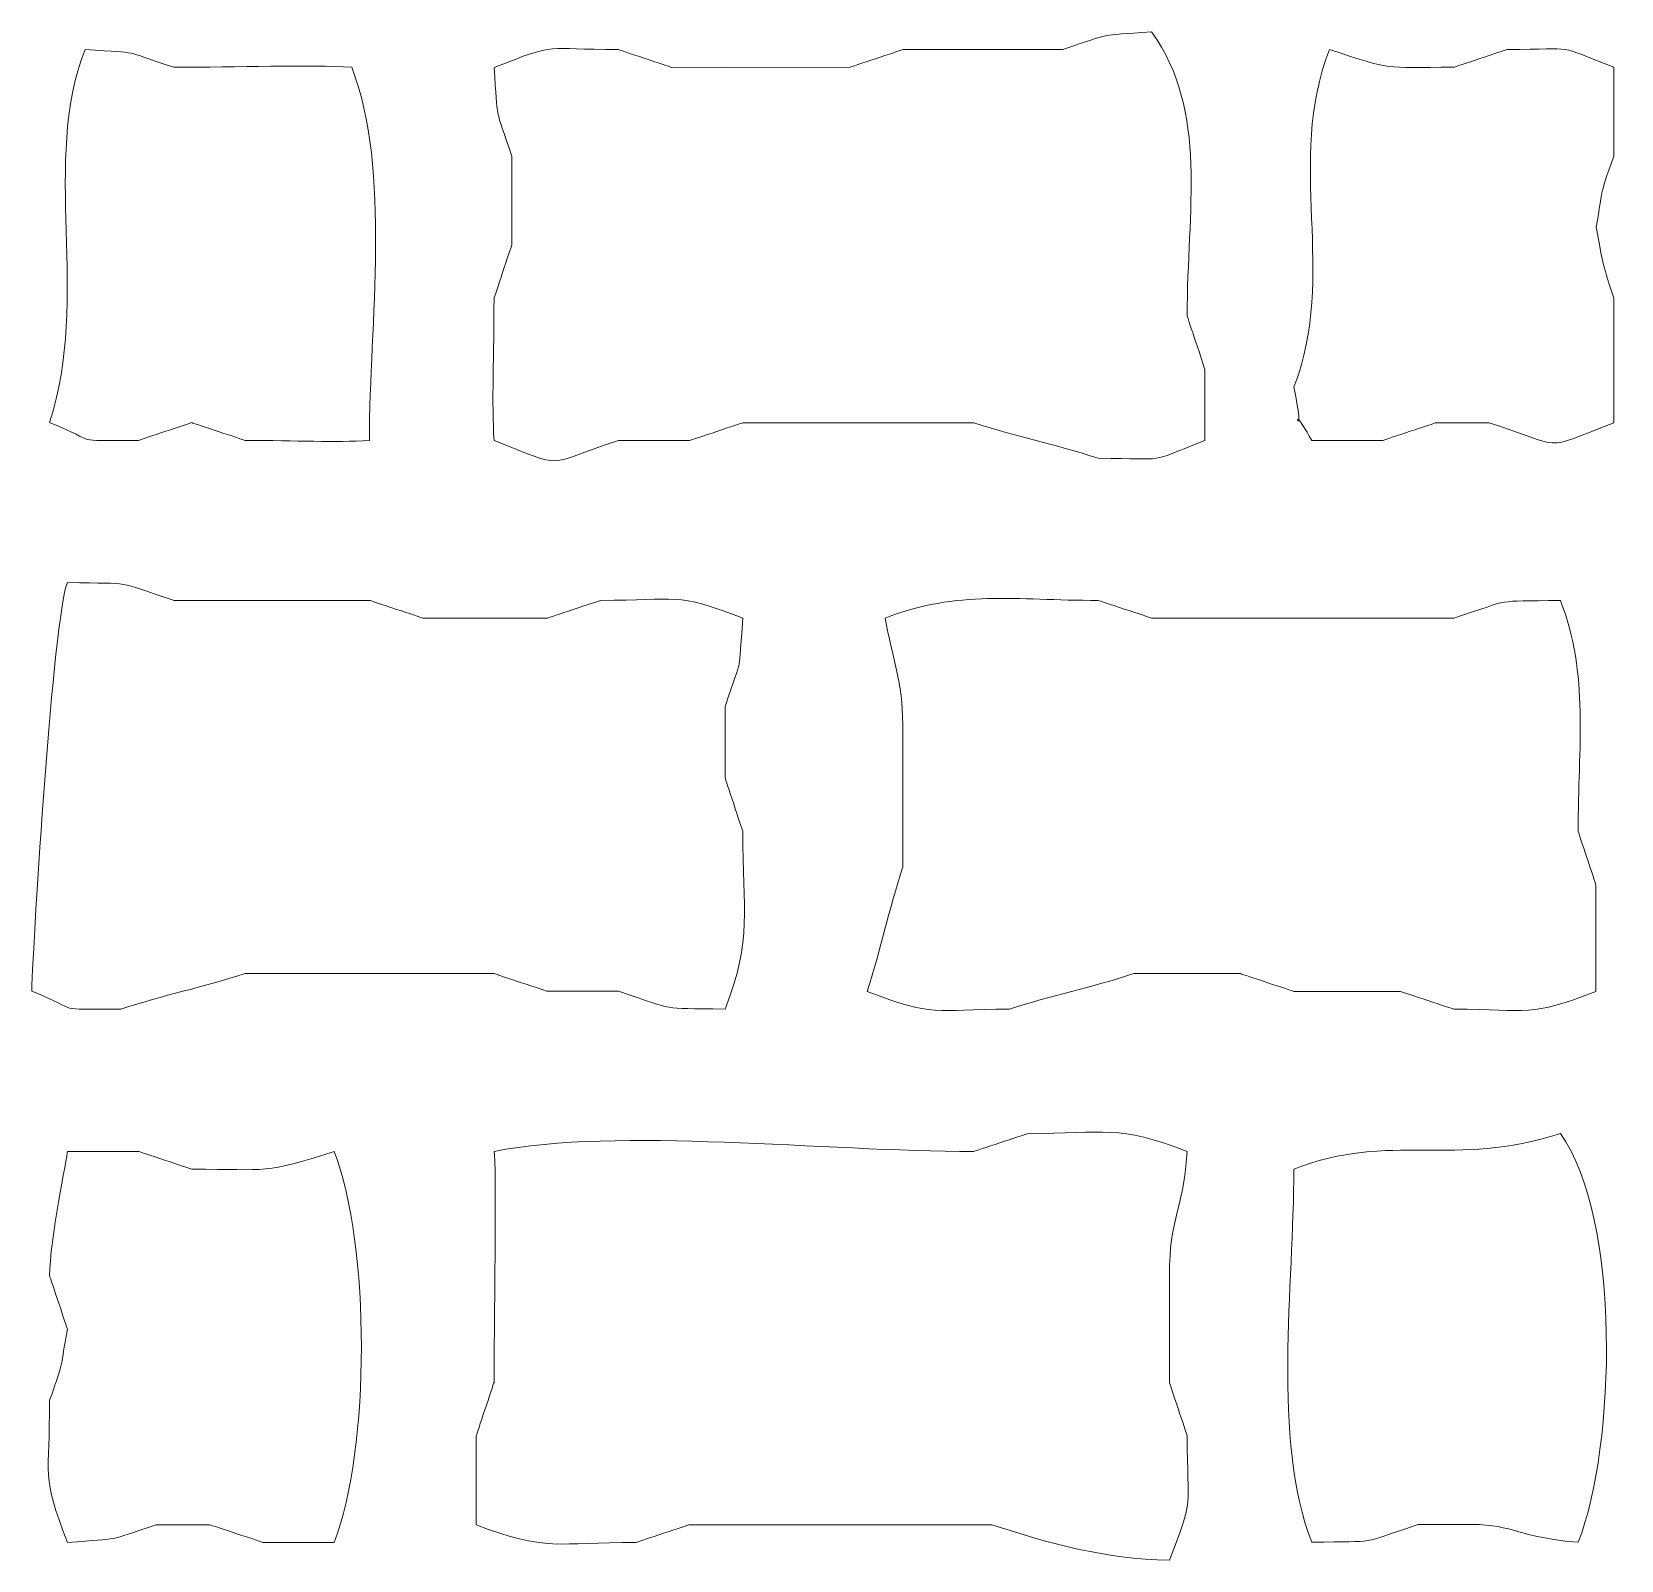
# Model space of a CAD drawing. Header units: millimetres. Extents: x -206 to 205, y -140 to 141.
# Drawn here: x -174.98 to -161.25, y -105.41 to -92.21 of the extents above; entities that cross this region are included whole.
import ezdxf

# ---------------------------------------------------------------- set-up
doc = ezdxf.new("R2010")
doc.units = ezdxf.units.MM
doc.header["$MEASUREMENT"] = 0
doc.layers.add('Ebene 1', color=7, linetype='Continuous')

msp = doc.modelspace()

# ---------------------------------------------------------------- linework, layer by layer
at = {"layer": 'Ebene 1', "color": 1, "lineweight": 18}
for points, knots in [([(-170.986, -94.5147), (-170.982, -94.5056), (-170.8423, -94.08), (-170.8331, -94.0544), (-170.8331, -94.0544), (-170.8331, -94.0544), (-170.8331, -93.2876), (-170.8331, -93.2876), (-170.8331, -93.2876), (-170.982, -92.8369), (-170.9492, -93.0053), (-170.986, -92.5203), (-170.986, -92.5203), (-170.4223, -92.3013), (-170.5605, -92.3663), (-169.9119, -92.3663), (-169.9119, -92.3663), (-169.9032, -92.3705), (-169.4775, -92.5105), (-169.4515, -92.5203), (-169.4515, -92.5203), (-169.4515, -92.5203), (-168.9911, -92.5198), (-168.9911, -92.5198), (-168.9911, -92.5198), (-168.9911, -92.5198), (-167.9168, -92.5203), (-167.9168, -92.5203), (-167.9168, -92.5203), (-167.9077, -92.5168), (-167.4821, -92.3756), (-167.4565, -92.3663), (-167.4565, -92.3663), (-167.4565, -92.3663), (-166.0753, -92.3663), (-166.0753, -92.3663), (-166.0753, -92.3663), (-165.6252, -92.2169), (-165.793, -92.2503), (-165.3081, -92.2129), (-165.3081, -92.2129), (-164.815, -92.906), (-165.0016, -93.748), (-165.0016, -94.6681), (-165.0016, -94.6681), (-164.9975, -94.6768), (-164.8569, -95.103), (-164.8478, -95.1285), (-164.8478, -95.1285), (-164.8478, -95.1285), (-164.8478, -95.7425), (-164.8478, -95.7425), (-164.8478, -95.7425), (-165.3731, -95.946), (-165.1372, -95.8959), (-165.7689, -95.8959), (-165.7689, -95.8959), (-166.1506, -95.772), (-166.461, -95.7127), (-166.8427, -95.5895), (-166.8427, -95.5895), (-166.8427, -95.5895), (-167.3035, -95.5895), (-167.3035, -95.5895), (-167.3035, -95.5895), (-167.3035, -95.5895), (-167.9168, -95.5889), (-167.9168, -95.5889), (-167.9168, -95.5889), (-167.9168, -95.5889), (-168.8382, -95.5889), (-168.8382, -95.5889), (-168.8382, -95.5889), (-168.8469, -95.5925), (-169.2724, -95.7332), (-169.2985, -95.7425), (-169.2985, -95.7425), (-169.2985, -95.7425), (-169.9119, -95.7425), (-169.9119, -95.7425), (-169.9119, -95.7425), (-170.5773, -95.9584), (-170.3415, -95.9926), (-170.986, -95.7425), (-170.986, -95.7425), (-171.0059, -95.4274), (-170.986, -94.9951), (-170.986, -94.5147)], [0, 0, 0, 0, 0.0434783, 0.0434783, 0.0434783, 0.0434783, 0.0869565, 0.0869565, 0.0869565, 0.0869565, 0.1304348, 0.1304348, 0.1304348, 0.1304348, 0.173913, 0.173913, 0.173913, 0.173913, 0.2173913, 0.2173913, 0.2173913, 0.2173913, 0.2608696, 0.2608696, 0.2608696, 0.2608696, 0.3043478, 0.3043478, 0.3043478, 0.3043478, 0.3478261, 0.3478261, 0.3478261, 0.3478261, 0.3913043, 0.3913043, 0.3913043, 0.3913043, 0.4347826, 0.4347826, 0.4347826, 0.4347826, 0.4782609, 0.4782609, 0.4782609, 0.4782609, 0.5217391, 0.5217391, 0.5217391, 0.5217391, 0.5652174, 0.5652174, 0.5652174, 0.5652174, 0.6086957, 0.6086957, 0.6086957, 0.6086957, 0.6521739, 0.6521739, 0.6521739, 0.6521739, 0.6956522, 0.6956522, 0.6956522, 0.6956522, 0.7391304, 0.7391304, 0.7391304, 0.7391304, 0.7826087, 0.7826087, 0.7826087, 0.7826087, 0.826087, 0.826087, 0.826087, 0.826087, 0.8695652, 0.8695652, 0.8695652, 0.8695652, 0.9130435, 0.9130435, 0.9130435, 0.9130435, 1, 1, 1, 1]), ([(-164.0804, -95.2815), (-163.6998, -94.2994), (-164.1545, -93.3475), (-163.7735, -92.3658), (-163.7735, -92.3658), (-163.2052, -92.55), (-163.3341, -92.5192), (-162.6997, -92.5192), (-162.6997, -92.5192), (-162.6896, -92.5158), (-162.265, -92.3745), (-162.2389, -92.3658), (-162.2389, -92.3658), (-161.6087, -92.3658), (-161.8435, -92.3152), (-161.3182, -92.5192), (-161.3182, -92.5192), (-161.3182, -92.5192), (-161.3182, -93.2866), (-161.3182, -93.2866), (-161.3182, -93.2866), (-161.4537, -93.6636), (-161.4042, -93.5495), (-161.4716, -93.9004), (-161.4716, -93.9004), (-161.4031, -94.2298), (-161.4337, -94.1638), (-161.3182, -94.5143), (-161.3182, -94.5143), (-161.3182, -94.5143), (-161.3182, -95.5885), (-161.3182, -95.5885), (-161.3182, -95.5885), (-161.9631, -95.8386), (-161.7274, -95.8038), (-162.3929, -95.5885), (-162.3929, -95.5885), (-162.3929, -95.5885), (-162.8527, -95.5885), (-162.8527, -95.5885), (-162.8527, -95.5885), (-162.8614, -95.5915), (-163.287, -95.7327), (-163.3131, -95.7414), (-163.3131, -95.7414), (-163.3131, -95.7414), (-163.9264, -95.7414), (-163.9264, -95.7414), (-163.9264, -95.7414), (-164.1632, -95.3082), (-163.9576, -95.8698), (-164.0804, -95.2815)], [0, 0, 0, 0, 0.0714286, 0.0714286, 0.0714286, 0.0714286, 0.1428571, 0.1428571, 0.1428571, 0.1428571, 0.2142857, 0.2142857, 0.2142857, 0.2142857, 0.2857143, 0.2857143, 0.2857143, 0.2857143, 0.3571429, 0.3571429, 0.3571429, 0.3571429, 0.4285714, 0.4285714, 0.4285714, 0.4285714, 0.5, 0.5, 0.5, 0.5, 0.5714286, 0.5714286, 0.5714286, 0.5714286, 0.6428571, 0.6428571, 0.6428571, 0.6428571, 0.7142857, 0.7142857, 0.7142857, 0.7142857, 0.7857143, 0.7857143, 0.7857143, 0.7857143, 0.8571429, 0.8571429, 0.8571429, 0.8571429, 1, 1, 1, 1]), ([(-174.5168, -92.3653), (-173.9904, -92.4066), (-174.24, -92.3596), (-173.7495, -92.5192), (-173.7495, -92.5192), (-173.2098, -92.5187), (-172.5703, -92.4956), (-172.2149, -92.5192), (-172.2149, -92.5192), (-171.8691, -93.4087), (-172.0619, -94.7311), (-172.0619, -95.7413), (-172.0619, -95.7413), (-172.3689, -95.7613), (-172.6773, -95.7419), (-173.1361, -95.7413), (-173.1361, -95.7413), (-173.1448, -95.7377), (-173.5704, -95.597), (-173.5955, -95.5879), (-173.5955, -95.5879), (-173.6058, -95.5914), (-174.0313, -95.7322), (-174.0564, -95.7419), (-174.0564, -95.7419), (-174.6738, -95.7413), (-174.3598, -95.7678), (-174.8236, -95.5879), (-174.8236, -95.5879), (-174.4676, -94.4901), (-174.8973, -93.3447), (-174.5168, -92.3653)], [0, 0, 0, 0, 0.1111111, 0.1111111, 0.1111111, 0.1111111, 0.2222222, 0.2222222, 0.2222222, 0.2222222, 0.3333333, 0.3333333, 0.3333333, 0.3333333, 0.4444444, 0.4444444, 0.4444444, 0.4444444, 0.5555556, 0.5555556, 0.5555556, 0.5555556, 0.6666667, 0.6666667, 0.6666667, 0.6666667, 0.7777778, 0.7777778, 0.7777778, 0.7777778, 1, 1, 1, 1]), ([(-174.6686, -96.969), (-174.066, -96.9812), (-174.2902, -96.9464), (-173.7484, -97.1224), (-173.7484, -97.1224), (-173.7484, -97.1224), (-172.0598, -97.1224), (-172.0598, -97.1224), (-172.0598, -97.1224), (-172.0511, -97.126), (-171.6255, -97.2667), (-171.5994, -97.2758), (-171.5994, -97.2758), (-171.5994, -97.2758), (-170.5252, -97.2758), (-170.5252, -97.2758), (-170.5252, -97.2758), (-170.5165, -97.2718), (-170.091, -97.1311), (-170.0659, -97.1224), (-170.0659, -97.1224), (-169.4003, -97.1224), (-169.4254, -97.0477), (-168.8382, -97.2758), (-168.8382, -97.2758), (-168.8792, -97.8028), (-168.8321, -97.5526), (-168.9907, -98.0432), (-168.9907, -98.0432), (-168.9907, -98.0432), (-168.9907, -98.657), (-168.9907, -98.657), (-168.9907, -98.657), (-168.9881, -98.6657), (-168.8469, -99.0912), (-168.8382, -99.1169), (-168.8382, -99.1169), (-168.8382, -99.813), (-168.7523, -100.0346), (-168.9907, -100.652), (-168.9907, -100.652), (-169.5943, -100.6391), (-169.3707, -100.6739), (-169.9119, -100.498), (-169.9119, -100.498), (-169.9119, -100.498), (-170.5252, -100.498), (-170.5252, -100.498), (-170.5252, -100.498), (-170.5345, -100.495), (-170.9601, -100.3543), (-170.9862, -100.345), (-170.9862, -100.345), (-170.9862, -100.345), (-171.9074, -100.345), (-171.9074, -100.345), (-171.9074, -100.345), (-171.9074, -100.345), (-172.6747, -100.345), (-172.6747, -100.345), (-172.6747, -100.345), (-172.6747, -100.345), (-173.1341, -100.345), (-173.1341, -100.345), (-173.1341, -100.345), (-173.5167, -100.4689), (-173.8266, -100.5276), (-174.2092, -100.6514), (-174.2092, -100.6514), (-174.8256, -100.652), (-174.5126, -100.6785), (-174.9766, -100.498), (-174.9766, -100.498), (-174.9653, -100.0166), (-174.7924, -97.2871), (-174.6696, -96.969), (-174.6696, -96.969), (-174.6696, -96.969), (-174.6686, -96.969), (-174.6686, -96.969)], [0, 0, 0, 0, 0.047619, 0.047619, 0.047619, 0.047619, 0.0952381, 0.0952381, 0.0952381, 0.0952381, 0.1428571, 0.1428571, 0.1428571, 0.1428571, 0.1904762, 0.1904762, 0.1904762, 0.1904762, 0.2380952, 0.2380952, 0.2380952, 0.2380952, 0.2857143, 0.2857143, 0.2857143, 0.2857143, 0.3333333, 0.3333333, 0.3333333, 0.3333333, 0.3809524, 0.3809524, 0.3809524, 0.3809524, 0.4285714, 0.4285714, 0.4285714, 0.4285714, 0.4761905, 0.4761905, 0.4761905, 0.4761905, 0.5238095, 0.5238095, 0.5238095, 0.5238095, 0.5714286, 0.5714286, 0.5714286, 0.5714286, 0.6190476, 0.6190476, 0.6190476, 0.6190476, 0.6666667, 0.6666667, 0.6666667, 0.6666667, 0.7142857, 0.7142857, 0.7142857, 0.7142857, 0.7619048, 0.7619048, 0.7619048, 0.7619048, 0.8095238, 0.8095238, 0.8095238, 0.8095238, 0.8571429, 0.8571429, 0.8571429, 0.8571429, 0.9047619, 0.9047619, 0.9047619, 0.9047619, 1, 1, 1, 1]), ([(-167.4573, -99.4247), (-167.4573, -99.4247), (-167.4573, -98.9648), (-167.4573, -98.9648), (-167.4573, -98.9648), (-167.4573, -98.9648), (-167.4573, -98.197), (-167.4573, -98.197), (-167.4573, -98.197), (-167.4573, -97.8293), (-167.5462, -97.6164), (-167.6102, -97.2763), (-167.6102, -97.2763), (-166.9759, -97.0298), (-166.4951, -97.1229), (-165.7687, -97.1229), (-165.7687, -97.1229), (-165.76, -97.1269), (-165.3344, -97.2665), (-165.3083, -97.2763), (-165.3083, -97.2763), (-165.3083, -97.2763), (-163.4668, -97.2763), (-163.4668, -97.2763), (-163.4668, -97.2763), (-163.4668, -97.2763), (-163.3139, -97.2763), (-163.3139, -97.2763), (-163.3139, -97.2763), (-163.3139, -97.2763), (-162.6996, -97.2763), (-162.6996, -97.2763), (-162.6996, -97.2763), (-162.1583, -97.1004), (-162.3829, -97.1356), (-161.7793, -97.1229), (-161.7793, -97.1229), (-161.5297, -97.7643), (-161.6259, -98.3771), (-161.6259, -99.1178), (-161.6259, -99.1178), (-161.6218, -99.127), (-161.4816, -99.5526), (-161.4719, -99.5781), (-161.4719, -99.5781), (-161.4719, -99.5781), (-161.4719, -100.4989), (-161.4719, -100.4989), (-161.4719, -100.4989), (-162.0591, -100.7271), (-162.035, -100.6524), (-162.6996, -100.6519), (-162.6996, -100.6519), (-162.7087, -100.6488), (-163.1343, -100.5076), (-163.1604, -100.4989), (-163.1604, -100.4989), (-163.1604, -100.4989), (-164.0811, -100.4989), (-164.0811, -100.4989), (-164.0811, -100.4989), (-164.0904, -100.4953), (-164.516, -100.3546), (-164.5411, -100.3455), (-164.5411, -100.3455), (-164.5411, -100.3455), (-165.4623, -100.3455), (-165.4623, -100.3455), (-165.4623, -100.3455), (-165.8439, -100.4693), (-166.1544, -100.5286), (-166.536, -100.6519), (-166.536, -100.6519), (-167.2005, -100.6524), (-167.1765, -100.7271), (-167.7641, -100.4989), (-167.7641, -100.4989), (-167.6399, -100.1172), (-167.581, -99.8064), (-167.4573, -99.4247)], [0, 0, 0, 0, 0.047619, 0.047619, 0.047619, 0.047619, 0.0952381, 0.0952381, 0.0952381, 0.0952381, 0.1428571, 0.1428571, 0.1428571, 0.1428571, 0.1904762, 0.1904762, 0.1904762, 0.1904762, 0.2380952, 0.2380952, 0.2380952, 0.2380952, 0.2857143, 0.2857143, 0.2857143, 0.2857143, 0.3333333, 0.3333333, 0.3333333, 0.3333333, 0.3809524, 0.3809524, 0.3809524, 0.3809524, 0.4285714, 0.4285714, 0.4285714, 0.4285714, 0.4761905, 0.4761905, 0.4761905, 0.4761905, 0.5238095, 0.5238095, 0.5238095, 0.5238095, 0.5714286, 0.5714286, 0.5714286, 0.5714286, 0.6190476, 0.6190476, 0.6190476, 0.6190476, 0.6666667, 0.6666667, 0.6666667, 0.6666667, 0.7142857, 0.7142857, 0.7142857, 0.7142857, 0.7619048, 0.7619048, 0.7619048, 0.7619048, 0.8095238, 0.8095238, 0.8095238, 0.8095238, 0.8571429, 0.8571429, 0.8571429, 0.8571429, 0.9047619, 0.9047619, 0.9047619, 0.9047619, 1, 1, 1, 1]), ([(-170.986, -101.881), (-169.917, -101.6682), (-168.1378, -101.881), (-166.8427, -101.881), (-166.8427, -101.881), (-166.834, -101.8768), (-166.4084, -101.7372), (-166.3823, -101.7275), (-166.3823, -101.7275), (-165.702, -101.7275), (-165.6058, -101.6461), (-165.0016, -101.881), (-165.0016, -101.881), (-165.0437, -102.437), (-165.1546, -102.4359), (-165.1546, -102.9556), (-165.1546, -102.9556), (-165.1546, -102.9556), (-165.1546, -103.8759), (-165.1546, -103.8759), (-165.1546, -103.8759), (-165.1515, -103.8851), (-165.0103, -104.3102), (-165.0016, -104.3363), (-165.0016, -104.3363), (-165.0016, -104.9845), (-164.9356, -104.8473), (-165.1546, -105.4105), (-165.1546, -105.4105), (-165.7311, -105.3977), (-166.1834, -105.2678), (-166.6893, -105.1036), (-166.6893, -105.1036), (-166.6893, -105.1036), (-167.1496, -105.1036), (-167.1496, -105.1036), (-167.1496, -105.1036), (-167.1496, -105.1036), (-167.9168, -105.1036), (-167.9168, -105.1036), (-167.9168, -105.1036), (-167.9168, -105.1036), (-169.2985, -105.1036), (-169.2985, -105.1036), (-169.2985, -105.1036), (-169.3077, -105.1071), (-169.7332, -105.2478), (-169.7583, -105.2571), (-169.7583, -105.2571), (-170.4387, -105.2571), (-170.5354, -105.3384), (-171.14, -105.1036), (-171.14, -105.1036), (-171.14, -105.1036), (-171.14, -104.3363), (-171.14, -104.3363), (-171.14, -104.3363), (-171.136, -104.327), (-170.9952, -103.9015), (-170.986, -103.8759), (-170.986, -103.8759), (-170.986, -103.5234), (-170.961, -101.9276), (-170.986, -101.881)], [0, 0, 0, 0, 0.0588235, 0.0588235, 0.0588235, 0.0588235, 0.1176471, 0.1176471, 0.1176471, 0.1176471, 0.1764706, 0.1764706, 0.1764706, 0.1764706, 0.2352941, 0.2352941, 0.2352941, 0.2352941, 0.2941176, 0.2941176, 0.2941176, 0.2941176, 0.3529412, 0.3529412, 0.3529412, 0.3529412, 0.4117647, 0.4117647, 0.4117647, 0.4117647, 0.4705882, 0.4705882, 0.4705882, 0.4705882, 0.5294118, 0.5294118, 0.5294118, 0.5294118, 0.5882353, 0.5882353, 0.5882353, 0.5882353, 0.6470588, 0.6470588, 0.6470588, 0.6470588, 0.7058824, 0.7058824, 0.7058824, 0.7058824, 0.7647059, 0.7647059, 0.7647059, 0.7647059, 0.8235294, 0.8235294, 0.8235294, 0.8235294, 0.8823529, 0.8823529, 0.8823529, 0.8823529, 1, 1, 1, 1]), ([(-164.0804, -102.0328), (-163.24, -101.707), (-162.7039, -102.0257), (-161.7785, -101.7265), (-161.7785, -101.7265), (-161.2542, -102.4635), (-161.2987, -104.4145), (-161.6246, -105.2559), (-161.6246, -105.2559), (-162.1341, -105.217), (-162.18, -105.1021), (-162.5459, -105.1021), (-162.5459, -105.1021), (-162.5459, -105.1021), (-163.0063, -105.1021), (-163.0063, -105.1021), (-163.0063, -105.1021), (-163.5478, -105.2785), (-163.3234, -105.2427), (-163.9264, -105.2559), (-163.9264, -105.2559), (-164.2723, -104.3659), (-164.0804, -103.0436), (-164.0804, -102.0328)], [0, 0, 0, 0, 0.1428571, 0.1428571, 0.1428571, 0.1428571, 0.2857143, 0.2857143, 0.2857143, 0.2857143, 0.4285714, 0.4285714, 0.4285714, 0.4285714, 0.5714286, 0.5714286, 0.5714286, 0.5714286, 0.7142857, 0.7142857, 0.7142857, 0.7142857, 1, 1, 1, 1]), ([(-174.6686, -101.881), (-174.6686, -101.881), (-174.0553, -101.8804), (-174.0553, -101.8804), (-174.0553, -101.8804), (-174.0461, -101.8845), (-173.6205, -102.0247), (-173.5944, -102.0344), (-173.5944, -102.0344), (-172.9263, -102.0344), (-172.974, -102.0774), (-172.3667, -101.8804), (-172.3667, -101.8804), (-172.0521, -102.6943), (-172.0521, -104.4438), (-172.3667, -105.2571), (-172.3667, -105.2571), (-172.3667, -105.2571), (-172.9811, -105.2571), (-172.9811, -105.2571), (-172.9811, -105.2571), (-172.9902, -105.253), (-173.416, -105.1123), (-173.4419, -105.1036), (-173.4419, -105.1036), (-173.4419, -105.1036), (-173.9023, -105.1036), (-173.9023, -105.1036), (-173.9023, -105.1036), (-174.3519, -105.253), (-174.1842, -105.2192), (-174.6686, -105.2571), (-174.6686, -105.2571), (-174.8973, -104.6692), (-174.8226, -104.6939), (-174.8226, -104.0293), (-174.8226, -104.0293), (-174.6866, -103.6519), (-174.7366, -103.7659), (-174.6686, -103.4156), (-174.6686, -103.4156), (-174.6727, -103.4063), (-174.8133, -102.9803), (-174.8226, -102.9552), (-174.8226, -102.9552), (-174.8226, -102.6508), (-174.6686, -101.9179), (-174.6686, -101.881)], [0, 0, 0, 0, 0.0769231, 0.0769231, 0.0769231, 0.0769231, 0.1538462, 0.1538462, 0.1538462, 0.1538462, 0.2307692, 0.2307692, 0.2307692, 0.2307692, 0.3076923, 0.3076923, 0.3076923, 0.3076923, 0.3846154, 0.3846154, 0.3846154, 0.3846154, 0.4615385, 0.4615385, 0.4615385, 0.4615385, 0.5384615, 0.5384615, 0.5384615, 0.5384615, 0.6153846, 0.6153846, 0.6153846, 0.6153846, 0.6923077, 0.6923077, 0.6923077, 0.6923077, 0.7692308, 0.7692308, 0.7692308, 0.7692308, 0.8461538, 0.8461538, 0.8461538, 0.8461538, 1, 1, 1, 1])]:
    msp.add_open_spline(points, degree=3, knots=knots, dxfattribs=at)

doc.saveas('drawing.dxf')
